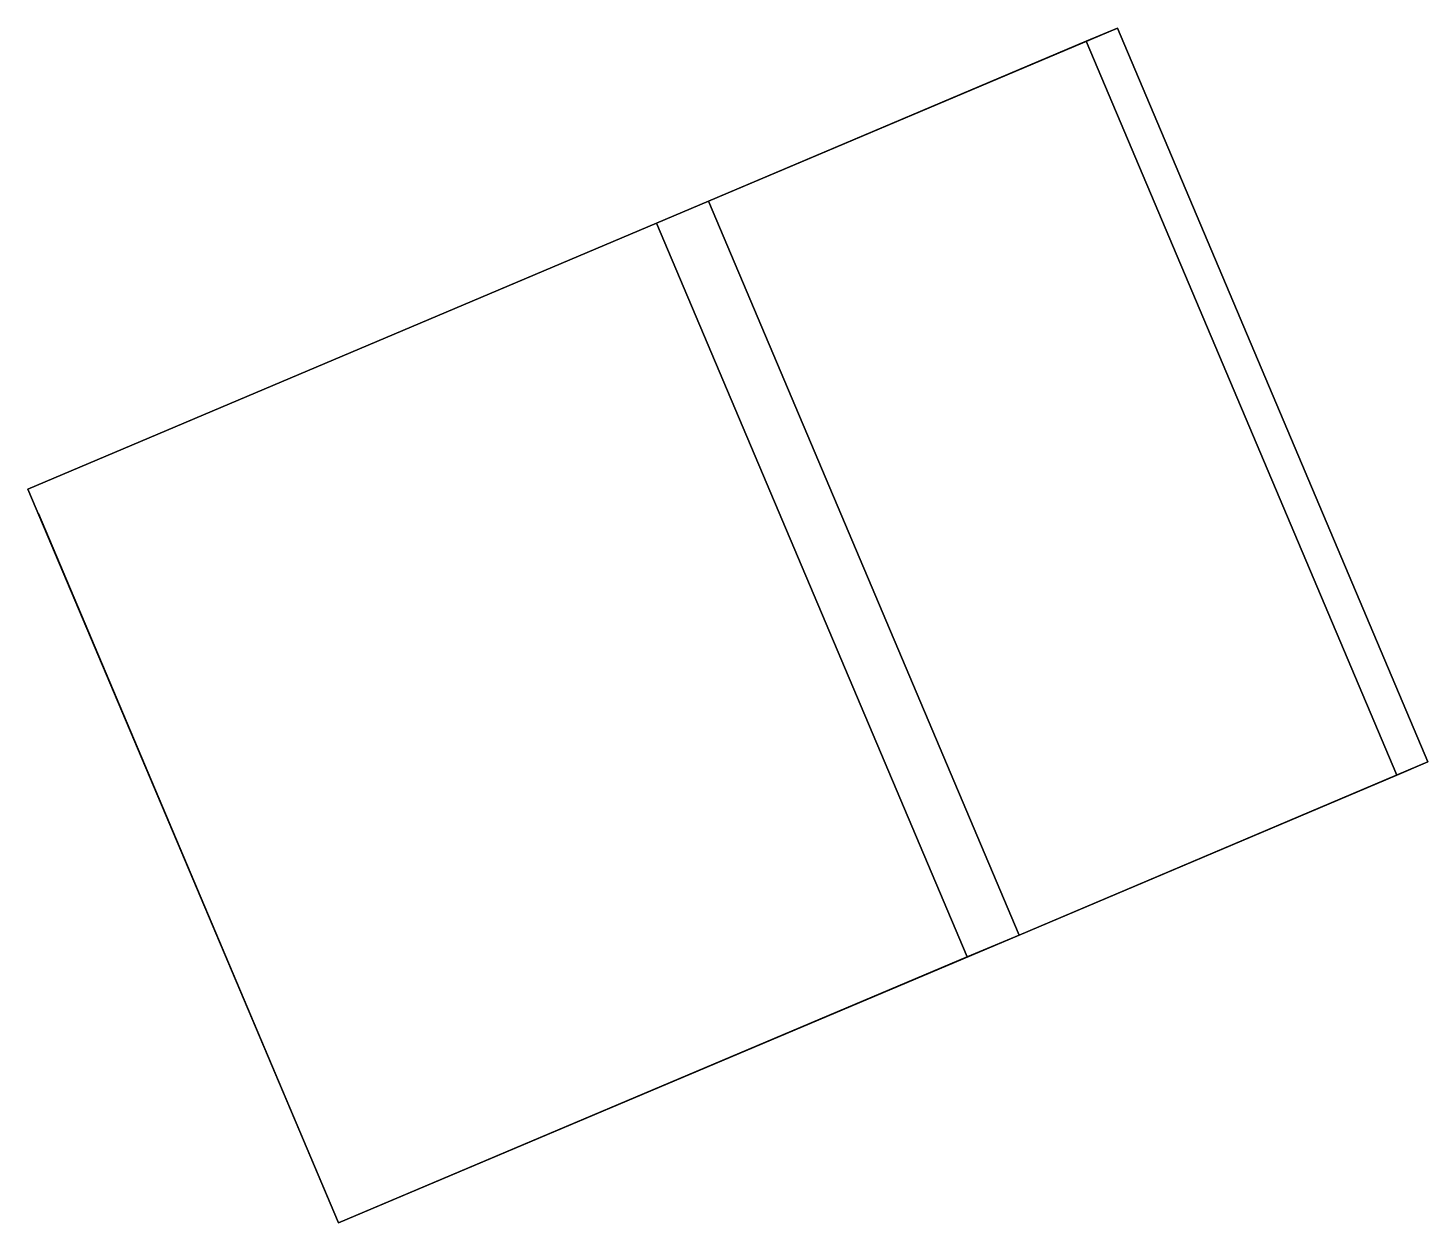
# Model space of a CAD drawing. Header units: metres. Extents: x 99985 to 960516, y 99998 to 1945579.
# Drawn here: x 960511.02 to 960516.29, y 1945565.38 to 1945569.88 of the extents above; entities outside this region: 3.
import ezdxf

# ---------------------------------------------------------------- set-up
doc = ezdxf.new("R2010")
doc.units = ezdxf.units.M

msp = doc.modelspace()

# ---------------------------------------------------------------- linework, layer by layer
at = {"layer": 'Building Shading', "color": 195}
for points in [[(960501.75, 1945579, 36.5393), (960501.75, 1945579, 20.5393), (960503.4375, 1945579.375, 20.5393), (960503.4375, 1945579.375, 36.5393)], [(960503.4375, 1945579.375, 36.5393), (960503.4375, 1945579.375, 20.5393), (960501.75, 1945579, 20.5393), (960501.75, 1945579, 36.5393)]]:
    msp.add_3dface(points, dxfattribs=at)
at = {"layer": 'CORE', "color": 43}
for points in [[(960515.1196, 1945569.8818, 29.2295), (960515.1196, 1945569.8818, 26.1213), (960513.5802, 1945569.2302, 26.1213), (960513.5802, 1945569.2302, 29.2295)], [(960516.289, 1945567.119, 29.2295), (960516.289, 1945567.119, 26.1213), (960515.1196, 1945569.8818, 26.1213), (960515.1196, 1945569.8818, 29.2295)], [(960513.5802, 1945569.2302, 29.2295), (960513.5802, 1945569.2302, 26.1213), (960514.7496, 1945566.4675, 26.1213), (960514.7496, 1945566.4675, 29.2295)], [(960514.7496, 1945566.4675, 29.2295), (960514.7496, 1945566.4675, 26.1213), (960516.289, 1945567.119, 26.1213), (960516.289, 1945567.119, 29.2295)]]:
    msp.add_3dface(points, dxfattribs=at)
at = {"layer": 'CORE', "color": 8}
for points in [[(960515.0024, 1945569.8321, 26.1213), (960515.1196, 1945569.8818, 26.1213), (960516.289, 1945567.119, 26.1213), (960516.1717, 1945567.0694, 26.1213)], [(960513.5802, 1945569.2302, 26.1213), (960515.0024, 1945569.8321, 26.1213), (960516.1717, 1945567.0694, 26.1213), (960514.7496, 1945566.4675, 26.1213)]]:
    msp.add_3dface(points, dxfattribs=at)
at = {"layer": 'CORE', "color": 15}
for points in [[(960515.0024, 1945569.8321, 29.2295), (960516.1717, 1945567.0694, 29.2295), (960516.289, 1945567.119, 29.2295), (960515.1196, 1945569.8818, 29.2295)], [(960513.5802, 1945569.2302, 29.2295), (960514.7496, 1945566.4675, 29.2295), (960516.1717, 1945567.0694, 29.2295), (960515.0024, 1945569.8321, 29.2295)]]:
    msp.add_3dface(points, dxfattribs=at)
at = {"layer": 'PERIM', "color": 43}
for points in [[(960513.5802, 1945569.2302, 29.2295), (960513.5802, 1945569.2302, 26.1213), (960511.0188, 1945568.1461, 26.1213), (960511.0188, 1945568.1461, 29.2295)], [(960514.7496, 1945566.4675, 29.2295), (960514.7496, 1945566.4675, 26.1213), (960513.5802, 1945569.2302, 26.1213), (960513.5802, 1945569.2302, 29.2295)], [(960511.0188, 1945568.1461, 29.2295), (960511.0188, 1945568.1461, 26.1213), (960512.1882, 1945565.3834, 26.1213), (960512.1882, 1945565.3834, 29.2295)], [(960512.1882, 1945565.3834, 29.2295), (960512.1882, 1945565.3834, 26.1213), (960514.7496, 1945566.4675, 26.1213), (960514.7496, 1945566.4675, 29.2295)]]:
    msp.add_3dface(points, dxfattribs=at)
at = {"layer": 'PERIM', "color": 8}
for points in [[(960513.3852, 1945569.1476, 26.1213), (960513.5802, 1945569.2302, 26.1213), (960514.7496, 1945566.4675, 26.1213), (960514.5545, 1945566.3849, 26.1213)], [(960511.0188, 1945568.1461, 26.1213), (960513.3852, 1945569.1476, 26.1213), (960514.5545, 1945566.3849, 26.1213), (960512.1882, 1945565.3834, 26.1213)]]:
    msp.add_3dface(points, dxfattribs=at)
at = {"layer": 'PERIM', "color": 15}
for points in [[(960513.3852, 1945569.1476, 29.2295), (960514.5545, 1945566.3849, 29.2295), (960514.7496, 1945566.4675, 29.2295), (960513.5802, 1945569.2302, 29.2295)], [(960511.0188, 1945568.1461, 29.2295), (960512.1882, 1945565.3834, 29.2295), (960514.5545, 1945566.3849, 29.2295), (960513.3852, 1945569.1476, 29.2295)]]:
    msp.add_3dface(points, dxfattribs=at)
at = {"layer": 'PERIM', "color": 143}
msp.add_3dface([(960511.0578, 1945568.054, 28.3034), (960511.0578, 1945568.054, 26.9713), (960512.1492, 1945565.4754, 26.9713), (960512.1492, 1945565.4754, 28.3034)], dxfattribs=at)

doc.saveas('drawing.dxf')
